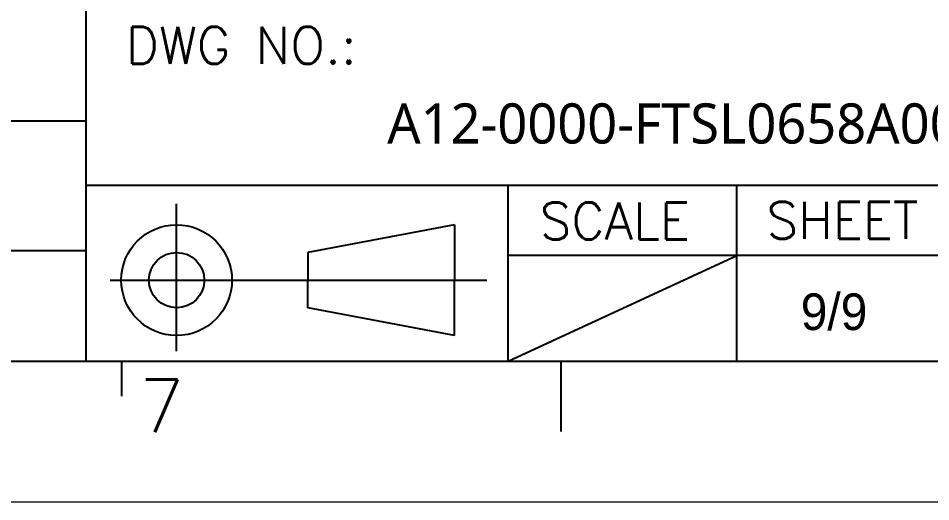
# Model space of a CAD drawing. Header units: millimetres. Extents: x 3227 to 3430, y -37 to 106.
# Drawn here: x 3390.61 to 3416.26, y -37.44 to -23.85 of the extents above; entities that cross this region are included whole.
import ezdxf

# ---------------------------------------------------------------- set-up
doc = ezdxf.new("R2010")
doc.units = ezdxf.units.MM
doc.header["$LTSCALE"] = 23.1
doc.linetypes.add('CENTER', pattern=[50.8, 31.75, -6.35, 6.35, -6.35])
doc.linetypes.add('PHANTOM', pattern=[29.5, 9.5, -1.5, 3, -1.5, 3, -1.5, 9.5])
doc.layers.get('0').update_dxf_attribs({"linetype": 'CONTINUOUS'})
doc.layers.add('0PAPERF', color=2, linetype='PHANTOM', lineweight=0, plot=False)
doc.styles.add('SIMPLEX', font='simplex.shx')
doc.styles.get("Standard").update_dxf_attribs({"font": 'simplex.shx', "width": 0.8})

msp = doc.modelspace()

# ---------------------------------------------------------------- linework, layer by layer
for p, q in [((3392.527, -33.489), (3392.527, -17.681)), ((3392.527, -26.749), (3355.971, -26.749)), ((3423.649, -28.549), (3392.527, -28.549)), ((3404.383, -33.489), (3404.383, -28.549)), ((3410.805, -33.489), (3410.805, -28.549)), ((3402.871, -29.657), (3398.754, -30.435)), ((3402.871, -29.657), (3402.871, -31.213)), ((3368.321, -30.38), (3392.527, -30.38)), ((3398.754, -30.435), (3398.754, -31.213)), ((3423.649, -30.525), (3404.383, -30.525)), ((3404.383, -33.489), (3410.805, -30.525)), ((3398.754, -31.991), (3398.754, -31.213)), ((3402.871, -32.769), (3402.871, -31.213)), ((3402.871, -32.769), (3398.754, -31.991)), ((3232.966, -33.489), (3423.649, -33.489)), ((3393.515, -33.489), (3393.515, -34.477)), ((3405.865, -33.489), (3405.865, -35.465))]:
    msp.add_line(p, q)
at = {"linetype": 'CENTER', "ltscale": 0.05}
for p, q in [((3395.064, -33.206), (3395.064, -29.064)), ((3393.197, -31.213), (3403.778, -31.213))]:
    msp.add_line(p, q, dxfattribs=at)
for radius in [1.556, 0.778]:
    msp.add_circle((3395.064, -31.213), radius)
at = {"layer": '0PAPERF'}
msp.add_line((3227.284, -37.441), (3429.875, -37.441), dxfattribs=at)

# ---------------------------------------------------------------- texts
at = {"style": 'SIMPLEX'}
for s, height, p in [('DWG NO.:', 1.0374, (3393.634, -25.133)), ('SCALE ', 1.0374, (3405.269, -30.066)), ('SHEET', 1.0374, (3411.641, -30.049)), ('7', 1.482, (3394.009, -35.485))]:
    msp.add_text(s, height=height, dxfattribs=at).set_placement(p)
at = {"insert": (3400.983, -26.245), "char_height": 1.12935, "width": 19.58728, "attachment_point": 1, "style": 'SIMPLEX'}
msp.add_mtext('{\\fMicrosoft JhengHei|b0|i0|c136|p0;A12-0000-FTSL0658A00}', dxfattribs=at)
at = {"linetype": 'Continuous', "insert": (3412.604, -31.586), "char_height": 1.02916, "width": 14.89224, "attachment_point": 1}
msp.add_mtext('{\\fPMingLiU|b0|i0|c136|p0;\\W1;9/9}', dxfattribs=at)

doc.saveas('drawing.dxf')
